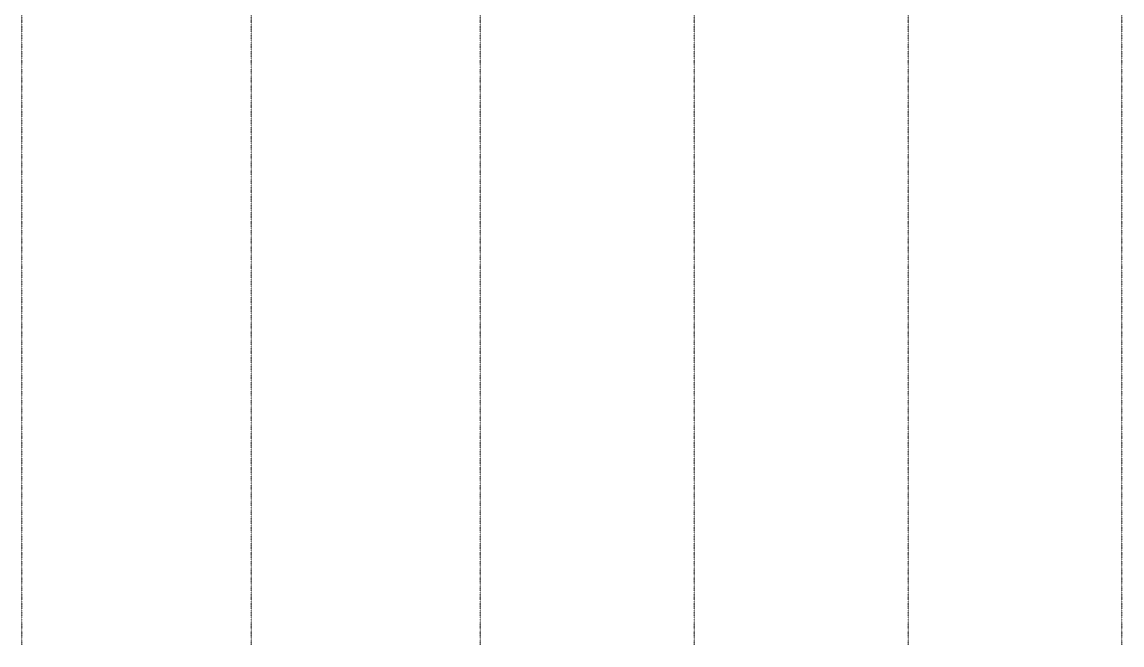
# Model space of a CAD drawing. Extents: x -32000 to 290600, y -29000 to 131250.
# Drawn here: x 0 to 43200, y -29000 to -4529 of the extents above; entities that cross this region are included whole.
import ezdxf

# ---------------------------------------------------------------- set-up
doc = ezdxf.new("R2010")
doc.units = 0
doc.header["$LTSCALE"] = 10
doc.linetypes.add('H12PL2$0$JJP_三點線', pattern=[0.9, 0.3, -0.15, 0, -0.15, 0, -0.15, 0, -0.15])
doc.linetypes.add('XFM7P20ICA$0$H12PL2$0$JJP_三點線', pattern=[0.9, 0.3, -0.15, 0, -0.15, 0, -0.15, 0, -0.15])
doc.layers.add('H12PL2$0$S-GRID', color=252, linetype='Continuous')
doc.layers.add('XFM7P20ICA$0$H12PL2$0$S-GRID', color=252, linetype='Continuous')

# ---------------------------------------------------------------- blocks, each defined once
blk = doc.blocks.new('H12PL2')
at = {"layer": 'H12PL2$0$S-GRID', "linetype": 'H12PL2$0$JJP_三點線', "lineweight": 0}
for p, q in [((0, 128250), (0, -28000)), ((9000, 128250), (9000, -28000)), ((18000, 128250), (18000, -28000)), ((26400, 128250), (26400, -28000)), ((34800, 128250), (34800, -28000)), ((43200, 128250), (43200, -28000)), ((0, -28000), (0, -29000)), ((9000, -28000), (9000, -29000)), ((18000, -28000), (18000, -29000)), ((26400, -28000), (26400, -29000)), ((34800, -28000), (34800, -29000)), ((43200, -28000), (43200, -29000))]:
    blk.add_line(p, q, dxfattribs=at)
blk = doc.blocks.new('XFM7P20ICA$0$H12PL2')
at = {"layer": 'XFM7P20ICA$0$H12PL2$0$S-GRID', "linetype": 'XFM7P20ICA$0$H12PL2$0$JJP_三點線', "lineweight": 0}
for p, q in [((0, 128250), (0, -28000)), ((9000, 128250), (9000, -28000)), ((18000, 128250), (18000, -28000)), ((26400, 128250), (26400, -28000)), ((34800, 128250), (34800, -28000)), ((43200, 128250), (43200, -28000)), ((0, -28000), (0, -29000)), ((9000, -28000), (9000, -29000)), ((18000, -28000), (18000, -29000)), ((26400, -28000), (26400, -29000)), ((34800, -28000), (34800, -29000)), ((43200, -28000), (43200, -29000))]:
    blk.add_line(p, q, dxfattribs=at)
blk = doc.blocks.new('XFM7P20ICA')
blk.add_blockref('XFM7P20ICA$0$H12PL2', (0, 0))

msp = doc.modelspace()

# ---------------------------------------------------------------- block references
for name in ['H12PL2', 'XFM7P20ICA']:
    msp.add_blockref(name, (0, 0))

doc.saveas('drawing.dxf')
